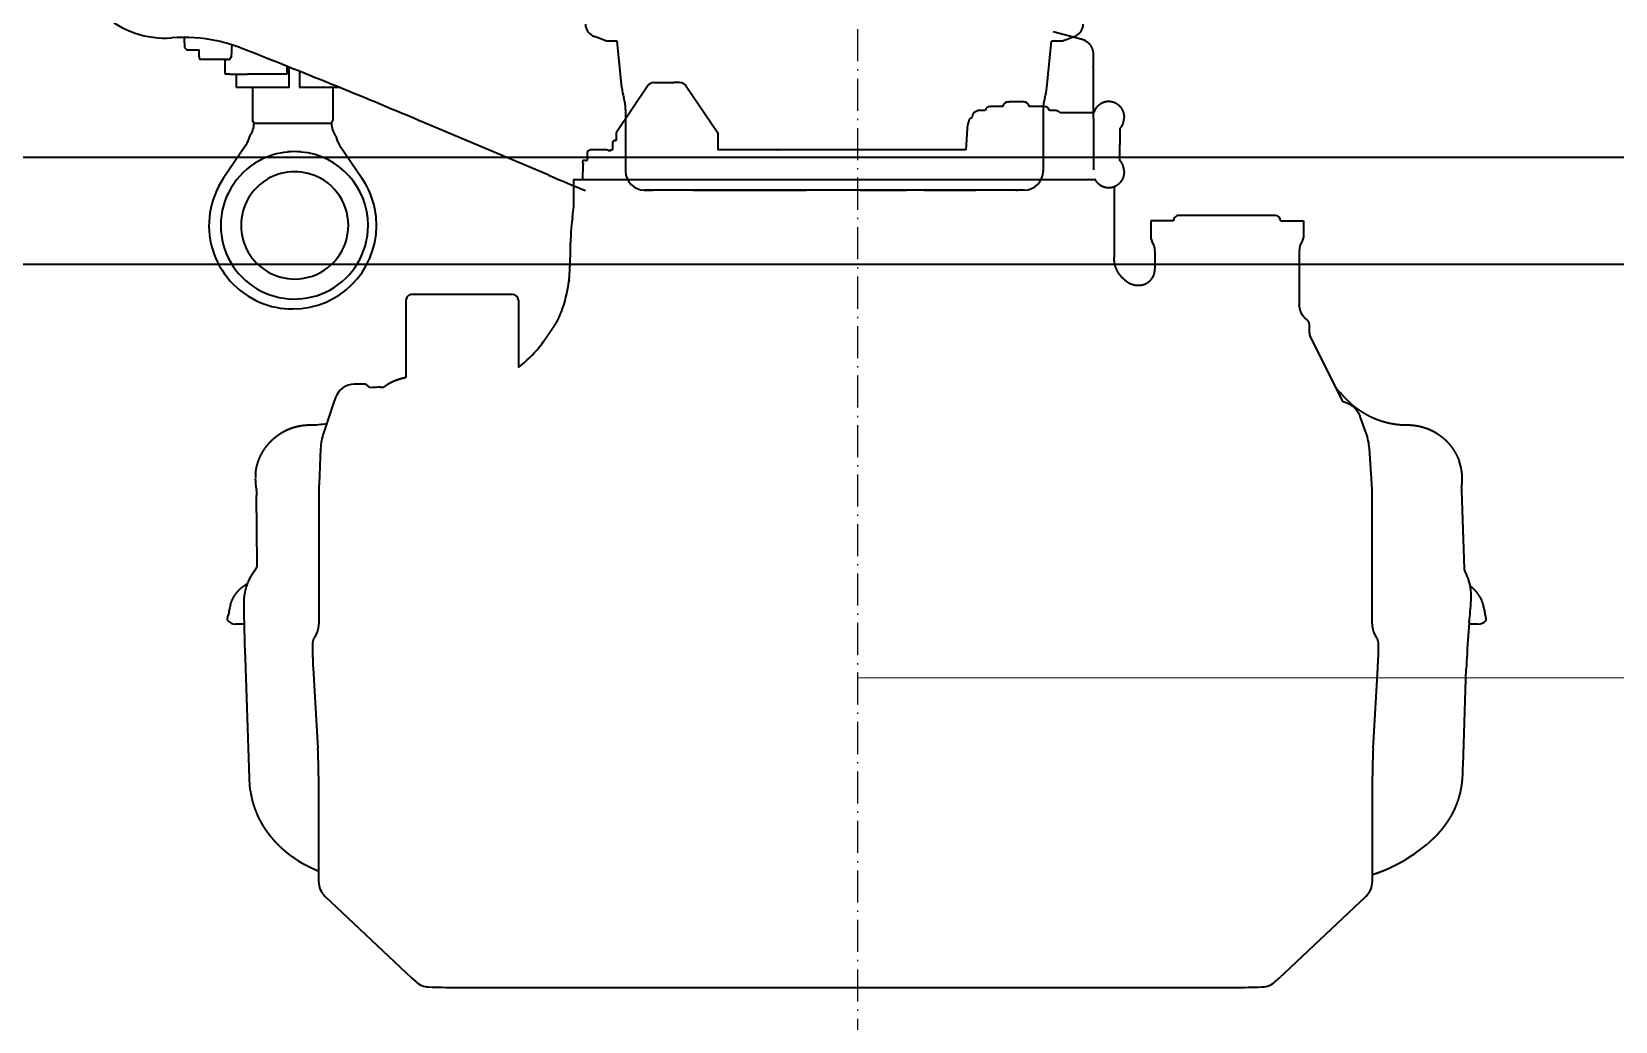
# Model space of a CAD drawing. Header units: millimetres. Extents: x 120 to 10915, y 515 to 8014.
# Drawn here: x 7941 to 8533, y 996 to 1366 of the extents above; entities that cross this region are included whole.
import ezdxf

# ---------------------------------------------------------------- set-up
doc = ezdxf.new("R2010")
doc.units = ezdxf.units.MM
doc.linetypes.add('DASHDOT', pattern=[18.5, 12, -3, 0.5, -3])
doc.layers.get('0').update_dxf_attribs({"lineweight": 13})
doc.layers.add('201_Dimensions', color=7, linetype='Continuous', lineweight=13)
doc.layers.add('205_Chassis_top_view', color=7, linetype='Continuous', lineweight=13)

# ---------------------------------------------------------------- blocks, each defined once
blk = doc.blocks.new('2854281_1')
at = {"layer": '205_Chassis_top_view', "color": 2, "linetype": 'DASHDOT', "lineweight": 25}
blk.add_line((8250, -1333), (8250, 1333), dxfattribs=at)
at = {"layer": '205_Chassis_top_view', "color": 3, "lineweight": 35}
blk.add_line((7749.544992, -890.820839), (8750.455008, -890.820839), dxfattribs=at)
blk.add_lwpolyline([(8637.292969, -851), (7862.707031, -851)], dxfattribs=at)
at = {"layer": '205_Chassis_top_view', "color": 1, "lineweight": 5}
blk.add_point((8250, -1045.5), dxfattribs=at)
blk = doc.blocks.new('2906645_1')
at = {"layer": '205_Chassis_top_view', "color": 3, "lineweight": 35}
for p, q in [((8155.247453, -807.088658), (8151.544632, -805.777388)), ((8160.09253, -807.467957), (8155.739632, -807.467941)), ((8161.807387, -824.861088), (8160.09253, -807.467957)), ((8320.619173, -824.862314), (8322.334309, -807.469103)), ((8326.687207, -807.469258), (8322.334288, -807.469302)), ((8327.179384, -807.089984), (8330.882477, -805.778683)), ((8163.213217, -833.009952), (8163.213038, -856.147646)), ((8319.213217, -833.011157), (8319.213038, -856.148851)), ((8170.213044, -863.1477), (8173.374106, -863.147717)), ((8172.775019, -863.147727), (8170.329741, -863.147703)), ((8176.894621, -863.14776), (8172.775019, -863.147727)), ((8176.894621, -863.14776), (8172.775019, -863.147727)), ((8180.730125, -863.147781), (8173.374106, -863.147724)), ((8230.120399, -863.148177), (8176.894621, -863.14776)), ((8230.120399, -863.148177), (8176.894621, -863.14776)), ((8188.374106, -863.14784), (8180.730125, -863.147781)), ((8188.374125, -863.14783), (8214.217984, -863.148028)), ((8214.212984, -863.14804), (8230.713958, -863.148168)), ((8250.822104, -863.148376), (8230.120409, -863.148216)), ((8250.822104, -863.148376), (8230.120409, -863.148216)), ((8304.598398, -863.148747), (8250.822107, -863.148337)), ((8304.598398, -863.148747), (8250.822107, -863.148337)), ((8250.82484, -863.148323), (8268.208009, -863.148457)), ((8268.208009, -863.148457), (8268.212984, -863.148457)), ((8274.680892, -863.148495), (8294.051882, -863.148647)), ((8301.407882, -863.148714), (8294.051863, -863.148657)), ((8309.051863, -863.148773), (8301.407882, -863.148714)), ((8308.874941, -863.148779), (8304.598398, -863.148747)), ((8308.874941, -863.148779), (8304.598398, -863.148747)), ((8305.531338, -863.148642), (8305.540266, -863.148562)), ((8305.531338, -863.148642), (8305.540266, -863.148562)), ((8312.213028, -863.148797), (8308.874941, -863.148779)), ((8312.211937, -863.148797), (8308.874941, -863.148779)), ((8309.051863, -863.148765), (8309.65095, -863.14877)), ((8309.65094, -863.148809), (8309.685604, -863.148717)), ((8309.65094, -863.148809), (8309.685604, -863.148717))]:
    blk.add_line(p, q, dxfattribs=at)
for centre, radius, start, end in [((8153.213305, -801.064138), 4.999904, 179.99922, 250.503342), ((8329.213632, -801.065497), 4.999904, 289.498852, 359.999889), ((8154.913559, -808.030913), 0.999667, 34.274604, 70.501813), ((8327.51327, -808.032246), 0.999667, 109.497302, 145.724298), ((8181.215097, -822.947439), 19.50182, 185.631083, 196.956629), ((8301.211491, -822.948365), 19.50182, 343.042487, 354.368032), ((8148.214187, -833.009863), 14.999058, 359.999658, 16.957731), ((8334.212247, -833.011299), 14.999058, 163.041384, 179.999457), ((8170.213114, -856.147614), 7.000096, 180.000261, 269.999172), ((8312.212963, -856.148711), 7.000096, 269.999943, 359.998854)]:
    blk.add_arc(centre, radius, start, end, dxfattribs=at)
blk = doc.blocks.new('2906661')
at = {"layer": '205_Chassis_top_view', "color": 3, "lineweight": 35}
for p, q in [((8171.41, -824.27), (8159.65, -841.71)), ((8173.89, -822.95), (8181.3, -822.95)), ((8183.4, -822.95), (8181.3, -822.95)), ((8185.88, -824.27), (8197.65, -841.71)), ((8297.56, -833.4), (8295.55, -833.4)), ((8299.49, -831.9), (8299.64, -831.9)), ((8302.57, -831.9), (8299.64, -831.9)), ((8304.22, -831.9), (8302.57, -831.9)), ((8306.21, -830.1), (8306.49, -830.1)), ((8307.43, -830.1), (8306.49, -830.1)), ((8310.9, -830.1), (8307.43, -830.1)), ((8311.97, -830.1), (8310.9, -830.1)), ((8319.62, -831.9), (8313.96, -831.9)), ((8323.57, -833.4), (8321.56, -833.4)), ((8325.55, -834.15), (8327.11, -834.15)), ((8327.11, -834.15), (8329.49, -834.15)), ((8329.49, -834.15), (8338.28, -834.15)), ((8290.82, -840.24), (8290.4, -848.15)), ((8291.41, -837.26), (8291.2, -838.05)), ((8158.29, -845.65), (8158.29, -848.15)), ((8159.26, -844.65), (8159.65, -844.65)), ((8159.65, -841.71), (8159.65, -844.65)), ((8197.65, -841.71), (8197.65, -848.15)), ((8347.88, -840.28), (8347.88, -846.15)), ((8347.88, -852.02), (8347.88, -846.15)), ((8148.9, -849.35), (8148.9, -852.15)), ((8154.82, -848.15), (8150.1, -848.15)), ((8154.85, -848.15), (8154.82, -848.15)), ((8156.2, -848.15), (8154.85, -848.15)), ((8157.63, -848.15), (8157.23, -848.73)), ((8157.63, -848.15), (8158.29, -848.15)), ((8290.4, -848.15), (8197.65, -848.15)), ((8219.97, -848.15), (8220.1, -848.15)), ((8147.25, -853.35), (8147.15, -859.15)), ((8148.22, -852.15), (8147.21, -852.15)), ((8147.45, -853.15), (8147.21, -853.15)), ((8147.25, -853.35), (8147.33, -853.35)), ((8147.45, -853.15), (8147.33, -853.35)), ((8148.22, -852.15), (8148.9, -852.15)), ((8143.79, -859.15), (8338.69, -859.15)), ((8143.79, -859.15), (8143.79, -867.74)), ((8336.31, -859.15), (8336.13, -859.15)), ((8345.8, -861.94), (8345.8, -888.37)), ((8143.79, -867.74), (8143.79, -869.85)), ((8143.34, -873.45), (8143.11, -875.18)), ((8143.34, -873.45), (8143.67, -870.99)), ((8143.67, -870.99), (8143.76, -870.3)), ((8359.42, -874.65), (8359.42, -880.71)), ((8367.96, -874.65), (8359.42, -874.65)), ((8405.95, -872.65), (8369.96, -872.65)), ((8405.95, -872.65), (8405.96, -872.65)), ((8407.96, -874.65), (8416.49, -874.65)), ((8416.49, -874.65), (8416.49, -880.71)), ((8361.01, -885.98), (8361.01, -892.61)), ((8414.91, -885.98), (8414.91, -906.05)), ((8345.8, -888.81), (8345.8, -888.37)), ((8142.08, -896.87), (8142.04, -897.24)), ((8350.23, -897.15), (8350.19, -897.12)), ((8081.15, -904.35), (8081.15, -933.19)), ((8120.94, -902.15), (8083.35, -902.15)), ((8120.94, -902.15), (8120.95, -902.15)), ((8123.14, -904.35), (8123.15, -904.35)), ((8123.15, -904.35), (8123.15, -929.44)), ((8414.91, -906.28), (8414.91, -906.05)), ((8417.44, -911.32), (8417.5, -911.37)), ((8418.61, -913.65), (8418.61, -916)), ((8431.32, -942.33), (8418.94, -917.47)), ((8054.83, -940.73), (8053.49, -944.62)), ((8066.17, -935.74), (8061.82, -935.74)), ((8067.47, -936.78), (8066.17, -935.74)), ((8071.63, -936.86), (8072.79, -936.81)), ((8432.71, -942.82), (8431.32, -942.33)), ((8052.45, -947.68), (8050.36, -953.99)), ((8439.93, -953.99), (8437.86, -948.16)), ((8050.36, -953.99), (8050.35, -954.01)), ((8439.94, -954.02), (8439.93, -953.99)), ((8049.28, -959.76), (8048.69, -973.04)), ((8442.04, -973.04), (8441.13, -959.76)), ((8025.33, -975.4), (8025.28, -975.19)), ((8025.33, -975.4), (8025.28, -975.19)), ((8025.38, -976.47), (8025.39, -976.22)), ((8025.38, -976.47), (8025.39, -976.22)), ((8048.62, -976.21), (8048.62, -1025.26)), ((8442.15, -1025.26), (8442.15, -976.22)), ((8475.52, -975.52), (8475.51, -975.41)), ((8475.52, -975.52), (8475.51, -975.41)), ((8475.52, -975.52), (8476.53, -1004.61)), ((8475.52, -975.52), (8476.53, -1004.61)), ((8475.71, -973.28), (8475.7, -973.28)), ((8475.71, -973.28), (8475.7, -973.31)), ((8475.71, -973.28), (8475.7, -973.31)), ((8025.36, -977.37), (8025.36, -977.34)), ((8025.36, -977.37), (8025.36, -977.34)), ((8025.59, -1003.07), (8025.36, -977.37)), ((8025.59, -1003.07), (8025.36, -977.37)), ((8024.89, -1005.09), (8024.92, -1005.06)), ((8024.89, -1005.09), (8024.92, -1005.06)), ((8025.59, -1003.14), (8025.59, -1003.07)), ((8025.59, -1003.14), (8025.59, -1003.07)), ((8025.59, -1003.15), (8025.59, -1003.14)), ((8025.59, -1003.15), (8025.59, -1003.14)), ((8476.53, -1004.61), (8476.53, -1004.64)), ((8476.53, -1004.61), (8476.53, -1004.64)), ((8476.95, -1006.05), (8476.96, -1006.08)), ((8476.95, -1006.05), (8476.96, -1006.08)), ((8442.15, -1012.39), (8442.24, -1012.39)), ((8442.15, -1012.39), (8442.24, -1012.39)), ((8014.46, -1023.98), (8014.51, -1024.04)), ((8017.47, -1025.45), (8017.45, -1025.45)), ((8020.68, -1025.45), (8017.47, -1025.45)), ((8048.62, -1025.26), (8048.62, -1025.4)), ((8442.15, -1025.4), (8442.15, -1025.26)), ((8481.7, -1025.45), (8478.4, -1025.45)), ((8484.64, -1024.05), (8484.71, -1023.97)), ((8021.02, -1037.98), (8022.53, -1083.05)), ((8021.02, -1037.98), (8022.53, -1083.05)), ((8046.47, -1041.85), (8048.22, -1071.87)), ((8442.54, -1071.87), (8444.29, -1041.86)), ((8476.16, -1078.1), (8477.35, -1042.08)), ((8476.16, -1078.1), (8477.35, -1042.08)), ((8048.52, -1082.14), (8048.52, -1121.69)), ((8442.24, -1121.69), (8442.24, -1082.15)), ((8050.87, -1127.11), (8083.38, -1157.75)), ((8407.38, -1157.75), (8439.89, -1127.11)), ((8083.38, -1157.75), (8084.81, -1159.09)), ((8098.91, -1161.26), (8391.37, -1161.26))]:
    blk.add_line(p, q, dxfattribs=at)
for centre, radius, start, end in [((8173.89, -825.95), 3, 89.99956, 145.99956), ((8183.4, -825.95), 3, 33.99956, 89.99956), ((8295.55, -836.4), 3, 89.99956, 175.81761), ((8299.49, -833.9), 2, 89.99956, 165.52204), ((8306.21, -832.1), 2, 89.99956, 174.26039), ((8311.97, -832.1), 2, 5.73873, 89.99956), ((8319.62, -833.9), 2, 14.47707, 89.99956), ((8323.57, -836.4), 3, 48.58953, 89.99956), ((8292.86, -837.65), 1.5, 144.7192, 164.99959), ((8292.86, -837.65), 1.5, 144.73423, 164.95408), ((8292.86, -837.65), 1.5, 101.71076, 144.72835), ((8150.1, -849.35), 1.2, 89.99956, 179.99956), ((8156.2, -849.35), 1.2, 31.12097, 89.99956), ((8149.15, -852.65), 2, 165.52205, 179.99956), ((8149.15, -852.65), 2, 179.99956, 194.47707), ((8140.37, -869.85), 3.42, 352.38238, 359.99763), ((8369.96, -874.65), 2, 89.99956, 179.99984), ((8405.96, -874.65), 2, 359.99956, 89.99956), ((8362.3, -880.71), 2.88, 180.1259, 213.41195), ((8413.61, -880.71), 2.88, 326.58726, 359.87314), ((8354.28, -885.99), 6.72, 0.12623, 33.41148), ((8421.63, -885.99), 6.72, 146.58763, 179.87288), ((8091.65, -891.09), 50.76, 353.46647, 359.37221), ((8780.49, -898.64), 638.13, 179.03968, 179.37192), ((8094.65, -891.59), 47.72, 340.69476, 353.20245), ((8365.97, -877.3), 25.33, 229.8301, 231.47418), ((8354.71, -891.43), 7.27, 231.94509, 235.00482), ((8083.35, -904.35), 2.2, 89.99956, 179.99956), ((8120.95, -904.35), 2.2, 359.99956, 89.99956), ((8101.3, -893.94), 40.67, 338.81364, 340.72035), ((8087.27, -886.27), 56.36, 320.90282, 324.12506), ((8061.82, -943.14), 7.4, 90.00362, 161.0255), ((8066.9, -937.47), 0.895, 27.33439, 50.09646), ((8074.73, -1037), 100.2, 92.17807, 94.02843), ((8072.31, -974.78), 37.92, 91.0181, 92.08923), ((8416.73, -951.68), 18.59, 41.19606, 48.51568), ((8416.73, -951.68), 18.59, 41.19606, 48.51567), ((8344.46, -1044.79), 307.73, 161.00429, 161.60578), ((8429.86, -950.72), 8.39, 53.80446, 70.19145), ((8429.93, -950.62), 8.27, 50.62576, 53.80511), ((8045.6, -920.2), 30.75, 269.75106, 281.17807), ((8045.6, -920.2), 30.75, 269.75106, 281.17807), ((8429.72, -951.04), 8.63, 19.49439, 23.52065), ((8070.5, -960.72), 21.24, 161.60212, 177.4134), ((8419.68, -961.21), 21.5, 3.86894, 19.54841), ((8044.8, -971.14), 19.93, 173.80288, 180.02053), ((8044.8, -971.14), 19.93, 173.80288, 180.02053), ((8456.19, -971.14), 19.64, 359.97679, 19.72386), ((8044.8, -971.15), 19.93, 179.97747, 186.19767), ((8044.8, -971.15), 19.93, 179.97747, 186.19767), ((8044.61, -971.16), 19.75, 186.22878, 191.77878), ((8044.61, -971.16), 19.75, 186.22877, 191.77879), ((8021.86, -976.07), 3.53, 357.5224, 10.96444), ((8021.86, -976.07), 3.53, 357.52106, 10.965), ((8118.7, -976.18), 70.09, 177.42691, 180.02504), ((8395.61, -976.19), 46.54, 359.96326, 3.87707), ((8483.48, -975.24), 7.96, 174.93454, 181.20032), ((8483.48, -975.24), 7.96, 174.93473, 181.19934), ((8483.56, -975.25), 8.05, 173.99727, 174.9511), ((8456.28, -971.16), 19.55, 350.44129, 353.77333), ((8456.17, -971.16), 19.65, 353.80397, 0.02173), ((8456.17, -971.16), 19.65, 353.80394, 0.0217), ((8456.17, -971.16), 19.65, 353.80293, 0.02059), ((8041.37, -977.23), 16.01, 177.29898, 180.39927), ((8041.37, -977.23), 16.01, 177.29899, 180.39927), ((8479.55, -1004.53), 3.02, 182.06287, 210.3432), ((8479.55, -1004.53), 3.02, 182.06363, 210.34252), ((8464.17, -1013.62), 14.85, 17.77178, 30.50802), ((8464.17, -1013.62), 14.85, 17.7718, 30.50809), ((8994.1, -1005.32), 973.63, 180.72299, 181.92258), ((8994.25, -1005.31), 973.78, 180.72304, 181.92245), ((7858.92, -967.87), 622.16, 354.75573, 355.50589), ((7858.92, -967.87), 622.15, 354.75573, 355.50588), ((8043.72, -1028.38), 29.65, 164.86733, 167.79693), ((8010.71, -1019.43), 4.54, 344.64826, 351.48575), ((8030.49, -1022.2), 15.43, 165.15015, 172.1896), ((8470.55, -1021.76), 13.62, 7.68856, 14.96157), ((8488.27, -1019.32), 4.26, 188.36308, 195.08286), ((8460.65, -1026.68), 24.32, 10.81966, 14.87267), ((8017.47, -1021.65), 3.8, 218.95982, 269.6889), ((8040.12, -1025.39), 8.49, 324.22002, 359.94948), ((8450.64, -1025.39), 8.49, 180.04964, 215.77909), ((8798.62, -1054.16), 321.51, 174.74828, 177.11587), ((8798.62, -1054.16), 321.51, 174.74829, 177.11587), ((8481.7, -1021.65), 3.8, 270.24987, 320.74467), ((8050.65, -1032.93), 4.46, 153.59728, 180.21766), ((8213.22, -1032.15), 167.03, 180.27532, 183.33062), ((8050.58, -1032.92), 4.4, 144.29102, 153.35425), ((8440.18, -1032.93), 4.4, 26.64487, 35.70809), ((8440.12, -1032.94), 4.46, 359.78145, 26.40184), ((8277.54, -1032.15), 167.03, 356.66851, 359.72378), ((8717.01, -1050.03), 239.79, 177.12142, 178.10047), ((8717.08, -1050.03), 239.86, 177.12149, 178.10027), ((7872.43, -1082.14), 176.09, 359.99951, 3.34392), ((8618.34, -1082.15), 176.09, 176.65518, 179.9996), ((8302.81, -1072.37), 173.44, 356.46633, 358.10572), ((8302.85, -1072.37), 173.4, 356.46619, 358.10597), ((8061.5, -1081.74), 38.99, 181.92706, 193.59354), ((8061.5, -1081.74), 38.99, 181.92685, 193.59394), ((8089.84, -1153.71), 7.37, 226.89626, 268.27479), ((8140.61, -874.75), 388.92, 313.02013, 313.3091)]:
    blk.add_arc(centre, radius, start, end, dxfattribs=at)
for centre, major_axis, ratio, start_param, end_param in [((8143.56, -893.55), (0, 20), 0.057577, 0.406488, 1.287003), ((8421.78, -915.41), (-1.8, -3.17), 0.8209, 5.317648, 5.778774), ((8096.15, -892.56), (-16.2, -43.57), 0.976371, 0.998959, 1.236265), ((8429.63, -951.86), (-0.87, -9.64), 0.913592, 2.109926, 2.562062), ((8458.64, -1016.41), (15.77, 14.15), 0.933834, 5.507636, 5.884263), ((8433, -1084.61), (43.3, 17.56), 0.761544, 4.915103, 5.242697), ((8433.13, -1084.71), (43.13, 17.65), 0.760386, 4.911306, 5.239649), ((8076.7, -1079), (52.74, 12.13), 0.781099, 3.744893, 3.980885), ((8077.35, -1078.3), (53.3, 13.33), 0.779941, 3.726394, 3.960122), ((8434.22, -1090.34), (39.94, 14.25), 0.701678, 4.663066, 4.990756), ((8056.01, -1121.76), (6.98, -2.77), 0.986368, 3.515456, 4.330328), ((8434.75, -1121.76), (6.98, 2.77), 0.986368, 5.09445, 5.909323), ((8400.53, -1153.29), (5.48, -5.76), 0.959435, 5.574501, 6.274207), ((8079.46, -1159.77), (24.37, -1.19), 0.036632, 5.144143, 5.638449), ((8409.03, -1159.82), (23.59, 1.08), 0.040342, 3.864944, 4.367513)]:
    blk.add_ellipse(centre, major_axis=major_axis, ratio=ratio, start_param=start_param, end_param=end_param, dxfattribs=at)
for points, degree, knots in [([(8338.28, -834.15), (8338.29, -834.12), (8338.31, -834.05), (8338.34, -833.96), (8338.38, -833.87), (8338.41, -833.77), (8338.45, -833.68), (8338.49, -833.59), (8338.52, -833.5), (8338.56, -833.4), (8338.61, -833.31), (8338.65, -833.22), (8338.69, -833.14), (8338.75, -833.03), (8338.82, -832.9), (8338.9, -832.77), (8338.97, -832.64), (8339.04, -832.55), (8339.1, -832.46), (8339.16, -832.37), (8339.22, -832.28), (8339.28, -832.2), (8339.34, -832.12), (8339.41, -832.04), (8339.47, -831.97), (8339.54, -831.89), (8339.6, -831.81), (8339.67, -831.74), (8339.74, -831.67), (8339.82, -831.59), (8339.89, -831.52), (8339.96, -831.45), (8340.04, -831.38), (8340.11, -831.32), (8340.19, -831.25), (8340.28, -831.17), (8340.4, -831.08), (8340.52, -830.99), (8340.64, -830.91), (8340.74, -830.84), (8340.84, -830.78), (8340.94, -830.72), (8341.04, -830.66), (8341.13, -830.61), (8341.22, -830.57), (8341.31, -830.52), (8341.41, -830.47), (8341.5, -830.43), (8341.6, -830.39), (8341.7, -830.35), (8341.8, -830.3), (8341.92, -830.26), (8342.03, -830.22), (8342.16, -830.18), (8342.31, -830.14), (8342.46, -830.1), (8342.59, -830.07), (8342.69, -830.05), (8342.8, -830.03), (8342.9, -830.01), (8343, -830), (8343.11, -829.99), (8343.21, -829.97), (8343.32, -829.97), (8343.42, -829.96), (8343.53, -829.95), (8343.63, -829.95), (8343.7, -829.95), (8343.74, -829.95)], 3, [0.00044, 0.00044, 0.00044, 0.00044, 0.099276, 0.198539, 0.297727, 0.396889, 0.496465, 0.596486, 0.696346, 0.796195, 0.895936, 0.995664, 1.095285, 1.194877, 1.344327, 1.54349, 1.665535, 1.775183, 1.884626, 1.995196, 2.097825, 2.199302, 2.300597, 2.401893, 2.503014, 2.604136, 2.705076, 2.805995, 2.907936, 3.010374, 3.112554, 3.214741, 3.316733, 3.418729, 3.52055, 3.622353, 3.778332, 3.957992, 4.081559, 4.202034, 4.322217, 4.44418, 4.549096, 4.653287, 4.757271, 4.861267, 4.965086, 5.068913, 5.172595, 5.276271, 5.395051, 5.516058, 5.636728, 5.757393, 5.929494, 6.11161, 6.217595, 6.322832, 6.428068, 6.53331, 6.638412, 6.743516, 6.848618, 6.953719, 7.059088, 7.164464, 7.26984, 7.375215, 7.375215, 7.375215, 7.375215]), ([(8343.74, -829.95), (8343.77, -829.95), (8343.84, -829.95), (8343.95, -829.95), (8344.05, -829.96), (8344.16, -829.96), (8344.26, -829.97), (8344.37, -829.99), (8344.47, -830), (8344.57, -830.01), (8344.68, -830.03), (8344.78, -830.05), (8344.88, -830.07), (8345.01, -830.1), (8345.15, -830.14), (8345.31, -830.18), (8345.44, -830.22), (8345.55, -830.26), (8345.66, -830.3), (8345.77, -830.34), (8345.87, -830.38), (8345.97, -830.42), (8346.06, -830.47), (8346.15, -830.51), (8346.24, -830.56), (8346.34, -830.61), (8346.43, -830.66), (8346.52, -830.71), (8346.62, -830.77), (8346.72, -830.83), (8346.82, -830.9), (8346.93, -830.98), (8347.06, -831.07), (8347.17, -831.16), (8347.27, -831.24), (8347.35, -831.3), (8347.42, -831.37), (8347.5, -831.44), (8347.57, -831.51), (8347.65, -831.58), (8347.72, -831.65), (8347.79, -831.72), (8347.86, -831.79), (8347.92, -831.87), (8347.99, -831.95), (8348.05, -832.02), (8348.12, -832.1), (8348.18, -832.18), (8348.24, -832.26), (8348.3, -832.34), (8348.36, -832.43), (8348.42, -832.52), (8348.48, -832.61), (8348.55, -832.72), (8348.63, -832.86), (8348.71, -832.99), (8348.77, -833.11), (8348.81, -833.19), (8348.86, -833.28), (8348.9, -833.37), (8348.94, -833.46), (8348.98, -833.55), (8349.02, -833.65), (8349.05, -833.74), (8349.09, -833.83), (8349.12, -833.92), (8349.15, -834.02), (8349.18, -834.11), (8349.21, -834.21), (8349.24, -834.3), (8349.26, -834.4), (8349.29, -834.49), (8349.31, -834.59), (8349.33, -834.68), (8349.35, -834.78), (8349.37, -834.88), (8349.39, -834.97), (8349.4, -835.07), (8349.42, -835.17), (8349.43, -835.27), (8349.44, -835.36), (8349.45, -835.46), (8349.46, -835.56), (8349.47, -835.66), (8349.47, -835.75), (8349.48, -835.85), (8349.48, -835.95), (8349.48, -836.02), (8349.48, -836.05)], 3, [0, 0, 0, 0, 0.104732, 0.209464, 0.314196, 0.418928, 0.523388, 0.627849, 0.73231, 0.836773, 0.941365, 1.045958, 1.150553, 1.25515, 1.431332, 1.60752, 1.727447, 1.847377, 1.967464, 2.087555, 2.190597, 2.293644, 2.396823, 2.500006, 2.603348, 2.706694, 2.810224, 2.91376, 3.033197, 3.152642, 3.272347, 3.39206, 3.562403, 3.732983, 3.834162, 3.93535, 4.0367, 4.138057, 4.239591, 4.341134, 4.442855, 4.544586, 4.644885, 4.745193, 4.845668, 4.946154, 5.046802, 5.14746, 5.248287, 5.349125, 5.457866, 5.566619, 5.675565, 5.784524, 5.965903, 6.147521, 6.2465, 6.345491, 6.444591, 6.543701, 6.64292, 6.742149, 6.841474, 6.940808, 7.039359, 7.137921, 7.236563, 7.335213, 7.433942, 7.532679, 7.631485, 7.730299, 7.828588, 7.926885, 8.025235, 8.123592, 8.221995, 8.320403, 8.41885, 8.517303, 8.615492, 8.713685, 8.811901, 8.91012, 9.008354, 9.10659, 9.204833, 9.303077, 9.303077, 9.303077, 9.303077]), ([(8291.2, -838.05), (8291.11, -838.39), (8291.03, -838.72), (8290.96, -839.04), (8290.89, -839.48), (8290.84, -839.89), (8290.83, -840.01), (8290.82, -840.13), (8290.82, -840.24)], 5, [0, 0, 0, 0, 0, 0, 9.661946, 9.661946, 9.661946, 13.770897, 13.770897, 13.770897, 13.770897, 13.770897, 13.770897]), ([(8347.88, -840.28), (8347.9, -840.25), (8347.95, -840.2), (8348.01, -840.12), (8348.08, -840.05), (8348.14, -839.97), (8348.21, -839.89), (8348.27, -839.8), (8348.33, -839.72), (8348.39, -839.63), (8348.45, -839.53), (8348.52, -839.43), (8348.6, -839.31), (8348.67, -839.17), (8348.74, -839.04), (8348.79, -838.94), (8348.84, -838.85), (8348.88, -838.76), (8348.92, -838.67), (8348.96, -838.58), (8349, -838.49), (8349.04, -838.39), (8349.08, -838.3), (8349.11, -838.2), (8349.14, -838.11), (8349.17, -838.02), (8349.2, -837.92), (8349.23, -837.82), (8349.26, -837.73), (8349.28, -837.63), (8349.31, -837.53), (8349.33, -837.44), (8349.35, -837.34), (8349.37, -837.24), (8349.39, -837.14), (8349.4, -837.04), (8349.42, -836.94), (8349.43, -836.84), (8349.44, -836.75), (8349.45, -836.65), (8349.46, -836.55), (8349.47, -836.45), (8349.47, -836.35), (8349.48, -836.25), (8349.48, -836.15), (8349.48, -836.08), (8349.48, -836.05)], 3, [0, 0, 0, 0, 0.101854, 0.203846, 0.305884, 0.40805, 0.51027, 0.612619, 0.717433, 0.828866, 0.939322, 1.049909, 1.188316, 1.39218, 1.521406, 1.621853, 1.722383, 1.82297, 1.923624, 2.024332, 2.125104, 2.226027, 2.326232, 2.426252, 2.526342, 2.626461, 2.726642, 2.82685, 2.927115, 3.02747, 3.127288, 3.227047, 3.326856, 3.426679, 3.526544, 3.62642, 3.726332, 3.826277, 3.925941, 4.025599, 4.12528, 4.224965, 4.324665, 4.424368, 4.524078, 4.623789, 4.623789, 4.623789, 4.623789]), ([(8159.26, -844.65), (8159.24, -844.65), (8159.18, -844.65), (8159.1, -844.66), (8159.02, -844.68), (8158.95, -844.7), (8158.88, -844.73), (8158.83, -844.75), (8158.77, -844.78), (8158.72, -844.82), (8158.66, -844.86), (8158.61, -844.9), (8158.56, -844.95), (8158.52, -845), (8158.48, -845.05), (8158.44, -845.1), (8158.41, -845.16), (8158.39, -845.21), (8158.37, -845.25), (8158.35, -845.3), (8158.33, -845.36), (8158.31, -845.42), (8158.3, -845.48), (8158.3, -845.54), (8158.29, -845.59), (8158.29, -845.63), (8158.29, -845.65)], 3, [0, 0, 0, 0, 0.082115, 0.161726, 0.24326, 0.326408, 0.399356, 0.450718, 0.502404, 0.582047, 0.661996, 0.691922, 0.78427, 0.875627, 0.900265, 0.976304, 1.050256, 1.099452, 1.147961, 1.194773, 1.25933, 1.322583, 1.38227, 1.440707, 1.496132, 1.550285, 1.550285, 1.550285, 1.550285]), ([(8349.48, -856.25), (8349.48, -856.22), (8349.48, -856.15), (8349.48, -856.05), (8349.47, -855.95), (8349.47, -855.85), (8349.46, -855.75), (8349.45, -855.65), (8349.44, -855.55), (8349.43, -855.45), (8349.42, -855.35), (8349.4, -855.26), (8349.39, -855.16), (8349.37, -855.06), (8349.35, -854.96), (8349.33, -854.86), (8349.31, -854.77), (8349.28, -854.67), (8349.26, -854.57), (8349.23, -854.47), (8349.2, -854.38), (8349.17, -854.28), (8349.14, -854.19), (8349.11, -854.09), (8349.08, -854), (8349.04, -853.91), (8349, -853.81), (8348.96, -853.72), (8348.92, -853.63), (8348.88, -853.54), (8348.84, -853.44), (8348.79, -853.35), (8348.74, -853.26), (8348.67, -853.13), (8348.6, -852.99), (8348.52, -852.86), (8348.45, -852.76), (8348.39, -852.67), (8348.33, -852.58), (8348.27, -852.5), (8348.21, -852.41), (8348.14, -852.33), (8348.08, -852.25), (8348.01, -852.17), (8347.95, -852.1), (8347.9, -852.05), (8347.88, -852.02)], 3, [0, 0, 0, 0, 0.099711, 0.199421, 0.299123, 0.398823, 0.498509, 0.598189, 0.697848, 0.797511, 0.897458, 0.997368, 1.097247, 1.197109, 1.296935, 1.39674, 1.496504, 1.596313, 1.696677, 1.796936, 1.897151, 1.997325, 2.097452, 2.197535, 2.297566, 2.397753, 2.498691, 2.599454, 2.700172, 2.800815, 2.901414, 3.001933, 3.102398, 3.231605, 3.435474, 3.573871, 3.684478, 3.794914, 3.906368, 4.011169, 4.113534, 4.215736, 4.31792, 4.419942, 4.521951, 4.623788, 4.623788, 4.623788, 4.623788]), ([(8349.48, -856.25), (8349.48, -856.28), (8349.48, -856.35), (8349.48, -856.45), (8349.47, -856.54), (8349.47, -856.64), (8349.46, -856.74), (8349.45, -856.84), (8349.44, -856.94), (8349.43, -857.03), (8349.42, -857.13), (8349.4, -857.23), (8349.39, -857.33), (8349.37, -857.42), (8349.35, -857.52), (8349.33, -857.62), (8349.31, -857.71), (8349.29, -857.81), (8349.26, -857.9), (8349.24, -858), (8349.21, -858.09), (8349.18, -858.19), (8349.15, -858.28), (8349.12, -858.37), (8349.09, -858.47), (8349.05, -858.56), (8349.02, -858.65), (8348.98, -858.74), (8348.94, -858.83), (8348.9, -858.93), (8348.86, -859.02), (8348.81, -859.1), (8348.77, -859.19), (8348.71, -859.3), (8348.63, -859.44), (8348.55, -859.57), (8348.48, -859.69), (8348.42, -859.78), (8348.36, -859.87), (8348.3, -859.95), (8348.24, -860.04), (8348.18, -860.12), (8348.12, -860.2), (8348.05, -860.28), (8347.99, -860.35), (8347.92, -860.43), (8347.86, -860.5), (8347.79, -860.58), (8347.72, -860.65), (8347.65, -860.72), (8347.57, -860.79), (8347.5, -860.86), (8347.42, -860.93), (8347.35, -861), (8347.27, -861.06), (8347.17, -861.14), (8347.06, -861.23), (8346.93, -861.32), (8346.82, -861.4), (8346.72, -861.46), (8346.62, -861.53), (8346.52, -861.59), (8346.43, -861.64), (8346.34, -861.69), (8346.24, -861.74), (8346.15, -861.79), (8346.06, -861.83), (8345.97, -861.87), (8345.87, -861.91), (8345.77, -861.96), (8345.66, -862), (8345.55, -862.04), (8345.44, -862.08), (8345.31, -862.12), (8345.15, -862.16), (8345.01, -862.2), (8344.88, -862.23), (8344.78, -862.25), (8344.68, -862.27), (8344.57, -862.28), (8344.47, -862.3), (8344.37, -862.31), (8344.26, -862.32), (8344.16, -862.33), (8344.05, -862.34), (8343.95, -862.35), (8343.84, -862.35), (8343.77, -862.35), (8343.74, -862.35)], 3, [0, 0, 0, 0, 0.098244, 0.196487, 0.294723, 0.392957, 0.491176, 0.589392, 0.687585, 0.785774, 0.884227, 0.982674, 1.081082, 1.179485, 1.277842, 1.376192, 1.474489, 1.572778, 1.671592, 1.770398, 1.869135, 1.967864, 2.066514, 2.165156, 2.263718, 2.362269, 2.461603, 2.560928, 2.660157, 2.759376, 2.858486, 2.957585, 3.056576, 3.155556, 3.337178, 3.518562, 3.627519, 3.736462, 3.845213, 3.953952, 4.05479, 4.155617, 4.256275, 4.356923, 4.457408, 4.557884, 4.658192, 4.758491, 4.860221, 4.961942, 5.063485, 5.16502, 5.266377, 5.367726, 5.468914, 5.570094, 5.740679, 5.911026, 6.030737, 6.150439, 6.269882, 6.389317, 6.492852, 6.596382, 6.699729, 6.803071, 6.906254, 7.009433, 7.112479, 7.215522, 7.335615, 7.455704, 7.575637, 7.695566, 7.871749, 8.047927, 8.152523, 8.257118, 8.361712, 8.466304, 8.570766, 8.675228, 8.779688, 8.884148, 8.988881, 9.093613, 9.198346, 9.303078, 9.303078, 9.303078, 9.303078]), ([(8343.74, -862.35), (8343.7, -862.35), (8343.63, -862.35), (8343.53, -862.35), (8343.42, -862.34), (8343.32, -862.33), (8343.21, -862.32), (8343.11, -862.31), (8343, -862.3), (8342.9, -862.28), (8342.8, -862.27), (8342.69, -862.25), (8342.59, -862.23), (8342.46, -862.2), (8342.31, -862.16), (8342.16, -862.12), (8342.03, -862.07), (8341.92, -862.03), (8341.8, -861.99), (8341.7, -861.95), (8341.6, -861.91), (8341.5, -861.87), (8341.41, -861.82), (8341.31, -861.78), (8341.22, -861.73), (8341.13, -861.68), (8341.04, -861.63), (8340.94, -861.58), (8340.84, -861.52), (8340.74, -861.45), (8340.64, -861.39), (8340.52, -861.31), (8340.4, -861.21), (8340.28, -861.12), (8340.19, -861.05), (8340.11, -860.98), (8340.04, -860.92), (8339.96, -860.85), (8339.89, -860.78), (8339.81, -860.71), (8339.74, -860.63), (8339.67, -860.56), (8339.6, -860.48), (8339.54, -860.41), (8339.47, -860.33), (8339.41, -860.25), (8339.34, -860.18), (8339.28, -860.1), (8339.22, -860.01), (8339.16, -859.93), (8339.1, -859.84), (8339.04, -859.75), (8338.97, -859.65), (8338.9, -859.53), (8338.82, -859.4), (8338.75, -859.27), (8338.71, -859.19), (8338.69, -859.15), (8338.69, -859.15)], 3, [0, 0, 0, 0, 0.105375, 0.21075, 0.316126, 0.421496, 0.526596, 0.631698, 0.736801, 0.841907, 0.947146, 1.052382, 1.157619, 1.263609, 1.445724, 1.617839, 1.738493, 1.859166, 1.980165, 2.098954, 2.202619, 2.306306, 2.410127, 2.513954, 2.617942, 2.721937, 2.826117, 2.931042, 3.052998, 3.1732, 3.293662, 3.417241, 3.596887, 3.752879, 3.854663, 3.956494, 4.05848, 4.160485, 4.262658, 4.364852, 4.467274, 4.569237, 4.670135, 4.771089, 4.872198, 4.973332, 5.074614, 5.175924, 5.277387, 5.380028, 5.490586, 5.600051, 5.709685, 5.831739, 6.03089, 6.180353, 6.279927, 6.295043, 6.295043, 6.295043, 6.295043]), ([(8349.63, -896.66), (8349.55, -896.6), (8349.48, -896.53), (8349.4, -896.46), (8349.24, -896.32), (8349.06, -896.16), (8348.97, -896.07), (8348.78, -895.88), (8348.57, -895.66), (8348.46, -895.54), (8348.23, -895.28), (8348, -895), (8347.89, -894.86), (8347.66, -894.55), (8347.44, -894.22), (8347.33, -894.05), (8347.12, -893.71), (8346.93, -893.35), (8346.84, -893.17), (8346.57, -892.62), (8346.35, -892.04), (8346.22, -891.65), (8346.01, -890.86), (8345.87, -890.05), (8345.83, -889.63), (8345.8, -889.22), (8345.8, -888.81)], 5, [0, 0, 0, 0, 0, 0, 1.403715, 1.403715, 1.403715, 2.865228, 2.865228, 2.865228, 4.375071, 4.375071, 4.375071, 5.983263, 5.983263, 5.983263, 7.640936, 7.640936, 7.640936, 9.314475, 9.314475, 9.314475, 12.6697, 12.6697, 12.6697, 16.109883, 16.109883, 16.109883, 16.109883, 16.109883, 16.109883]), ([(8350.55, -897.38), (8350.98, -897.69), (8351.45, -897.96), (8351.95, -898.2), (8352.8, -898.51), (8353.71, -898.68), (8354.07, -898.73), (8355.1, -898.8), (8356.14, -898.67), (8356.8, -898.5), (8357.8, -898.09), (8358.68, -897.49), (8358.99, -897.23), (8359.36, -896.87), (8359.68, -896.48), (8359.76, -896.38), (8359.9, -896.19), (8360.03, -895.99), (8360.09, -895.89), (8360.21, -895.69), (8360.33, -895.48), (8360.38, -895.38), (8360.48, -895.16), (8360.57, -894.95), (8360.61, -894.84), (8360.79, -894.33), (8360.91, -893.81), (8360.98, -893.41), (8361.01, -893), (8361.01, -892.61)], 5, [0, 0, 0, 0, 0, 0, 5.188351, 5.188351, 5.188351, 8.456606, 8.456606, 8.456606, 14.629242, 14.629242, 14.629242, 18.379617, 18.379617, 18.379617, 19.511192, 19.511192, 19.511192, 20.642767, 20.642767, 20.642767, 21.786768, 21.786768, 21.786768, 22.933104, 22.933104, 22.933104, 27.071696, 27.071696, 27.071696, 27.071696, 27.071696, 27.071696]), ([(8132.94, -919.29), (8132.98, -919.23), (8133.03, -919.17), (8133.07, -919.11), (8133.15, -918.99), (8133.24, -918.87), (8133.3, -918.79), (8133.6, -918.37), (8133.88, -917.96), (8134.14, -917.58), (8134.4, -917.2), (8134.64, -916.85), (8134.67, -916.8), (8134.74, -916.7), (8134.8, -916.61), (8134.83, -916.57), (8134.93, -916.42), (8135.02, -916.29), (8135.06, -916.23), (8135.18, -916.05), (8135.29, -915.88), (8135.35, -915.8), (8135.43, -915.68), (8135.51, -915.56), (8135.54, -915.52), (8135.6, -915.44), (8135.65, -915.36), (8135.68, -915.32), (8135.72, -915.26), (8135.77, -915.19), (8135.79, -915.16), (8135.83, -915.1), (8135.87, -915.05), (8135.89, -915.02), (8135.95, -914.93), (8136.01, -914.84), (8136.06, -914.77), (8136.17, -914.6), (8136.29, -914.42), (8136.37, -914.31), (8136.47, -914.15), (8136.57, -914), (8136.6, -913.95), (8136.64, -913.89), (8136.69, -913.82), (8136.7, -913.8), (8136.73, -913.75), (8136.75, -913.71), (8136.77, -913.69), (8136.81, -913.62), (8136.85, -913.56), (8136.87, -913.52), (8136.92, -913.44), (8136.97, -913.35), (8137, -913.31), (8137.13, -913.09), (8137.26, -912.86), (8137.35, -912.7), (8137.5, -912.41), (8137.67, -912.1), (8137.73, -911.99), (8137.84, -911.77), (8137.95, -911.54), (8138.01, -911.42), (8138.13, -911.18), (8138.24, -910.93), (8138.3, -910.81), (8138.42, -910.55), (8138.54, -910.28), (8138.6, -910.15), (8138.71, -909.89), (8138.82, -909.64), (8138.87, -909.51), (8138.97, -909.26), (8139.07, -909.02), (8139.12, -908.89), (8139.17, -908.77), (8139.22, -908.64)], 5, [0, 0, 0, 0, 0, 0, 0.599962, 0.599962, 0.599962, 1.143062, 1.143062, 1.143062, 4.612149, 4.612149, 4.612149, 5.159239, 5.159239, 5.159239, 5.706329, 5.706329, 5.706329, 6.872821, 6.872821, 6.872821, 7.917077, 7.917077, 7.917077, 8.439215, 8.439215, 8.439215, 8.961353, 8.961353, 8.961353, 9.308731, 9.308731, 9.308731, 9.656108, 9.656108, 9.656108, 10.3344, 10.3344, 10.3344, 11.556097, 11.556097, 11.556097, 12.094829, 12.094829, 12.094829, 12.364196, 12.364196, 12.364196, 12.633563, 12.633563, 12.633563, 13.172297, 13.172297, 13.172297, 13.734116, 13.734116, 13.734116, 15.891076, 15.891076, 15.891076, 16.980006, 16.980006, 16.980006, 18.06044, 18.06044, 18.06044, 19.175203, 19.175203, 19.175203, 20.289967, 20.289967, 20.289967, 21.266643, 21.266643, 21.266643, 22.259081, 22.259081, 22.259081, 22.259081, 22.259081, 22.259081]), ([(8414.91, -906.28), (8414.92, -906.63), (8414.95, -906.97), (8415, -907.32), (8415.12, -907.88), (8415.31, -908.43), (8415.4, -908.65), (8415.64, -909.18), (8415.93, -909.69), (8416.13, -909.98), (8416.5, -910.44), (8416.91, -910.86), (8417.08, -911.02), (8417.26, -911.18), (8417.44, -911.32)], 5, [0, 0, 0, 0, 0, 0, 3.01509, 3.01509, 3.01509, 5.030765, 5.030765, 5.030765, 8.068217, 8.068217, 8.068217, 10.085456, 10.085456, 10.085456, 10.085456, 10.085456, 10.085456]), ([(8417.5, -911.37), (8417.78, -911.6), (8418.03, -911.87), (8418.24, -912.18), (8418.47, -912.66), (8418.58, -913.18), (8418.6, -913.33), (8418.61, -913.49), (8418.61, -913.65)], 5, [0, 0, 0, 0, 0, 0, 3.181306, 3.181306, 3.181306, 4.540438, 4.540438, 4.540438, 4.540438, 4.540438, 4.540438]), ([(8072.79, -936.81), (8073.22, -936.49), (8073.66, -936.18), (8074.11, -935.89), (8074.88, -935.43), (8075.67, -935.01), (8076, -934.85), (8076.65, -934.55), (8077.32, -934.27), (8077.66, -934.14), (8078.36, -933.89), (8079.07, -933.67), (8079.43, -933.57), (8079.99, -933.43), (8080.56, -933.3), (8080.76, -933.26), (8080.95, -933.23), (8081.15, -933.19)], 5, [0, 0, 0, 0, 0, 0, 3.858086, 3.858086, 3.858086, 6.434038, 6.434038, 6.434038, 9.023634, 9.023634, 9.023634, 11.656047, 11.656047, 11.656047, 13.02464, 13.02464, 13.02464, 13.02464, 13.02464, 13.02464]), ([(8072.79, -936.81), (8073.22, -936.49), (8073.66, -936.18), (8074.11, -935.89), (8074.88, -935.43), (8075.67, -935.01), (8076, -934.85), (8076.65, -934.55), (8077.32, -934.27), (8077.66, -934.14), (8078.36, -933.89), (8079.07, -933.67), (8079.44, -933.57), (8079.99, -933.43), (8080.56, -933.3), (8080.76, -933.26), (8080.95, -933.23), (8081.15, -933.19)], 5, [0, 0, 0, 0, 0, 0, 4.755119, 4.755119, 4.755119, 7.926895, 7.926895, 7.926895, 11.109777, 11.109777, 11.109777, 14.327675, 14.327675, 14.327675, 15.979311, 15.979311, 15.979311, 15.979311, 15.979311, 15.979311]), ([(8430.72, -939.44), (8431.49, -940.32), (8432.28, -941.16), (8433.09, -941.95), (8434.34, -943.09), (8435.63, -944.13), (8436.07, -944.46), (8436.96, -945.12), (8437.86, -945.73), (8438.32, -946.03), (8439.26, -946.61), (8440.21, -947.15), (8440.7, -947.4), (8441.68, -947.9), (8442.67, -948.35), (8443.18, -948.57), (8444.19, -948.97), (8445.21, -949.33), (8445.73, -949.5), (8446.77, -949.82), (8447.82, -950.09), (8448.34, -950.21), (8449.39, -950.43), (8450.45, -950.61), (8450.98, -950.68), (8452.15, -950.82), (8453.31, -950.91), (8453.95, -950.94), (8454.58, -950.95), (8455.21, -950.95)], 5, [0, 0, 0, 0, 0, 0, 9.320765, 9.320765, 9.320765, 14.009742, 14.009742, 14.009742, 18.749505, 18.749505, 18.749505, 23.551947, 23.551947, 23.551947, 28.374943, 28.374943, 28.374943, 33.182094, 33.182094, 33.182094, 37.985373, 37.985373, 37.985373, 42.772832, 42.772832, 42.772832, 48.487267, 48.487267, 48.487267, 48.487267, 48.487267, 48.487267]), ([(8024.98, -968.99), (8025.02, -968.7), (8025.05, -968.41), (8025.09, -968.12), (8025.21, -967.4), (8025.36, -966.69), (8025.47, -966.26), (8025.81, -964.99), (8026.26, -963.75), (8026.6, -962.94), (8027.7, -960.7), (8029.14, -958.64), (8030.2, -957.4), (8032.35, -955.36), (8034.83, -953.74), (8036.01, -953.1), (8037.92, -952.25), (8039.91, -951.65), (8040.64, -951.47), (8041.66, -951.26), (8042.7, -951.12), (8042.99, -951.08), (8043.66, -951.01), (8044.34, -950.97), (8044.71, -950.95), (8045.09, -950.95), (8045.47, -950.95)], 5, [0, 0, 0, 0, 0, 0, 2.068354, 2.068354, 2.068354, 5.177831, 5.177831, 5.177831, 11.401988, 11.401988, 11.401988, 22.81851, 22.81851, 22.81851, 32.176993, 32.176993, 32.176993, 37.381918, 37.381918, 37.381918, 39.465728, 39.465728, 39.465728, 42.09712, 42.09712, 42.09712, 42.09712, 42.09712, 42.09712]), ([(8024.98, -968.99), (8025.03, -968.55), (8025.09, -968.12), (8025.16, -967.69), (8025.41, -966.4), (8025.77, -965.13), (8026.05, -964.3), (8026.76, -962.53), (8027.68, -960.86), (8028.23, -959.98), (8029.79, -957.84), (8031.68, -955.97), (8032.95, -954.94), (8034.82, -953.72), (8036.83, -952.76), (8037.38, -952.53), (8038.62, -952.04), (8039.91, -951.65), (8040.63, -951.47), (8041.8, -951.23), (8042.99, -951.08), (8043.43, -951.03), (8044.1, -950.98), (8044.78, -950.95), (8045.01, -950.95), (8045.24, -950.95), (8045.47, -950.95)], 5, [0, 0, 0, 0, 0, 0, 3.819105, 3.819105, 3.819105, 11.478981, 11.478981, 11.478981, 20.396193, 20.396193, 20.396193, 34.424626, 34.424626, 34.424626, 39.524441, 39.524441, 39.524441, 45.895436, 45.895436, 45.895436, 49.722241, 49.722241, 49.722241, 51.680407, 51.680407, 51.680407, 51.680407, 51.680407, 51.680407]), ([(8455.21, -950.95), (8455.51, -950.95), (8455.81, -950.95), (8456.1, -950.96), (8456.84, -951), (8457.59, -951.07), (8458.03, -951.12), (8459.07, -951.28), (8460.09, -951.49), (8460.67, -951.64), (8461.96, -952.01), (8463.22, -952.49), (8463.89, -952.78), (8465.22, -953.42), (8466.49, -954.19), (8467.1, -954.6), (8468.3, -955.47), (8469.41, -956.45), (8469.95, -956.97), (8470.96, -958.04), (8471.87, -959.2), (8472.29, -959.79), (8473.09, -961.01), (8473.77, -962.31), (8474.08, -962.97), (8474.38, -963.68), (8474.64, -964.41), (8474.65, -964.44), (8474.66, -964.48), (8474.67, -964.52)], 5, [0, 0, 0, 0, 0, 0, 2.547432, 2.547432, 2.547432, 6.368084, 6.368084, 6.368084, 11.473542, 11.473542, 11.473542, 17.838971, 17.838971, 17.838971, 24.203035, 24.203035, 24.203035, 30.59035, 30.59035, 30.59035, 36.948099, 36.948099, 36.948099, 43.32025, 43.32025, 43.32025, 43.644504, 43.644504, 43.644504, 43.644504, 43.644504, 43.644504]), ([(8024.89, -1005.09), (8024.78, -1005.22), (8024.68, -1005.36), (8024.57, -1005.5), (8024.32, -1005.83), (8024.06, -1006.2), (8023.91, -1006.41), (8023.65, -1006.8), (8023.41, -1007.2), (8023.3, -1007.38), (8023.12, -1007.68), (8022.96, -1007.97), (8022.9, -1008.08), (8022.81, -1008.24), (8022.73, -1008.4), (8022.7, -1008.46), (8022.19, -1009.46), (8021.75, -1010.49), (8021.41, -1011.5), (8021, -1013.01), (8020.74, -1014.56), (8020.67, -1015.06), (8020.59, -1015.87), (8020.56, -1016.68), (8020.55, -1016.99), (8020.55, -1017.29), (8020.55, -1017.6)], 5, [0, 0, 0, 0, 0, 0, 1.458549, 1.458549, 1.458549, 3.194501, 3.194501, 3.194501, 4.682112, 4.682112, 4.682112, 5.703578, 5.703578, 5.703578, 6.214317, 6.214317, 6.214317, 15.3011, 15.3011, 15.3011, 19.64901, 19.64901, 19.64901, 22.26151, 22.26151, 22.26151, 22.26151, 22.26151, 22.26151]), ([(8024.92, -1005.06), (8025.06, -1004.88), (8025.19, -1004.69), (8025.29, -1004.49), (8025.43, -1004.16), (8025.51, -1003.83), (8025.54, -1003.71), (8025.56, -1003.52), (8025.58, -1003.34), (8025.58, -1003.27), (8025.59, -1003.21), (8025.59, -1003.14)], 5, [0, 0, 0, 0, 0, 0, 1.871666, 1.871666, 1.871666, 2.949533, 2.949533, 2.949533, 3.622586, 3.622586, 3.622586, 3.622586, 3.622586, 3.622586]), ([(8024.92, -1005.06), (8025.06, -1004.88), (8025.19, -1004.69), (8025.29, -1004.49), (8025.43, -1004.16), (8025.51, -1003.83), (8025.54, -1003.71), (8025.56, -1003.52), (8025.58, -1003.34), (8025.58, -1003.27), (8025.59, -1003.21), (8025.59, -1003.14)], 5, [0, 0, 0, 0, 0, 0, 1.875075, 1.875075, 1.875075, 2.956511, 2.956511, 2.956511, 3.631935, 3.631935, 3.631935, 3.631935, 3.631935, 3.631935]), ([(8015.58, -1018.25), (8015.91, -1017.03), (8016.4, -1015.87), (8017.02, -1014.77), (8018.26, -1013.09), (8019.8, -1011.69), (8020.45, -1011.19), (8021.14, -1010.73), (8021.86, -1010.34)], 5, [0, 0, 0, 0, 0, 0, 9.000911, 9.000911, 9.000911, 14.946406, 14.946406, 14.946406, 14.946406, 14.946406, 14.946406]), ([(8483.71, -1018.25), (8483.39, -1017.07), (8482.92, -1015.94), (8482.32, -1014.87), (8481.3, -1013.46), (8480.06, -1012.25), (8479.68, -1011.91), (8479.28, -1011.58), (8478.87, -1011.28)], 5, [0, 0, 0, 0, 0, 0, 8.665653, 8.665653, 8.665653, 12.352159, 12.352159, 12.352159, 12.352159, 12.352159, 12.352159]), ([(8014.46, -1023.98), (8014.45, -1023.96), (8014.45, -1023.93), (8014.45, -1023.86), (8014.47, -1023.59), (8014.53, -1023.16), (8014.59, -1022.83), (8014.65, -1022.48), (8014.73, -1022.11)], 5, [0, 0, 0, 0, 0, 0, 1.179886, 1.179886, 1.179886, 4.027737, 4.027737, 4.027737, 4.027737, 4.027737, 4.027737]), ([(8484.71, -1023.97), (8484.73, -1023.95), (8484.74, -1023.9), (8484.74, -1023.82), (8484.74, -1023.52), (8484.7, -1023.09), (8484.66, -1022.78), (8484.6, -1022.45), (8484.54, -1022.11)], 5, [0, 0, 0, 0, 0, 0, 1.324254, 1.324254, 1.324254, 4.015031, 4.015031, 4.015031, 4.015031, 4.015031, 4.015031]), ([(8466.44, -1104.17), (8466.82, -1103.77), (8467.2, -1103.36), (8467.56, -1102.95), (8468.62, -1101.72), (8469.58, -1100.46), (8470.18, -1099.61), (8471.29, -1097.92), (8472.24, -1096.19), (8472.68, -1095.33), (8473.66, -1093.2), (8474.44, -1091.05), (8474.83, -1089.77), (8475.25, -1088.06), (8475.55, -1086.34), (8475.62, -1085.92), (8475.74, -1085.09), (8475.83, -1084.26), (8475.87, -1083.86), (8475.9, -1083.46), (8475.92, -1083.06)], 5, [0, 0, 0, 0, 0, 0, 4.603751, 4.603751, 4.603751, 13.623257, 13.623257, 13.623257, 22.427221, 22.427221, 22.427221, 35.344414, 35.344414, 35.344414, 39.601067, 39.601067, 39.601067, 43.63359, 43.63359, 43.63359, 43.63359, 43.63359, 43.63359]), ([(8466.44, -1104.17), (8466.78, -1103.82), (8467.11, -1103.46), (8467.44, -1103.09), (8468.73, -1101.61), (8469.9, -1100.05), (8470.72, -1098.84), (8471.97, -1096.78), (8473.01, -1094.63), (8473.4, -1093.77), (8474.1, -1092.02), (8474.67, -1090.25), (8474.92, -1089.35), (8475.25, -1088.01), (8475.5, -1086.65), (8475.58, -1086.2), (8475.71, -1085.3), (8475.82, -1084.4), (8475.86, -1083.95), (8475.9, -1083.5), (8475.92, -1083.06)], 5, [0, 0, 0, 0, 0, 0, 4.372081, 4.372081, 4.372081, 17.442837, 17.442837, 17.442837, 26.091552, 26.091552, 26.091552, 34.687438, 34.687438, 34.687438, 38.970583, 38.970583, 38.970583, 43.173043, 43.173043, 43.173043, 43.173043, 43.173043, 43.173043]), ([(8023.6, -1090.91), (8023.71, -1091.33), (8023.82, -1091.76), (8023.94, -1092.18), (8024.31, -1093.47), (8024.76, -1094.75), (8025.1, -1095.61), (8025.84, -1097.34), (8026.72, -1099.07), (8027.2, -1099.93), (8028.43, -1101.98), (8029.89, -1104), (8030.81, -1105.16), (8032.55, -1107.14), (8034.52, -1109.04), (8035.41, -1109.83), (8036.59, -1110.82), (8037.83, -1111.77), (8038.1, -1111.97), (8038.37, -1112.16), (8038.65, -1112.36)], 5, [0, 0, 0, 0, 0, 0, 4.473276, 4.473276, 4.473276, 13.508713, 13.508713, 13.508713, 22.710519, 22.710519, 22.710519, 35.391109, 35.391109, 35.391109, 44.843323, 44.843323, 44.843323, 47.394559, 47.394559, 47.394559, 47.394559, 47.394559, 47.394559]), ([(8023.6, -1090.91), (8023.72, -1091.38), (8023.84, -1091.84), (8023.97, -1092.31), (8024.25, -1093.25), (8024.57, -1094.18), (8024.74, -1094.65), (8025.27, -1096.05), (8025.89, -1097.43), (8026.34, -1098.35), (8027.32, -1100.17), (8028.44, -1101.95), (8029.05, -1102.83), (8030.33, -1104.57), (8031.76, -1106.24), (8032.52, -1107.06), (8034.11, -1108.68), (8035.84, -1110.2), (8036.74, -1110.95), (8037.68, -1111.67), (8038.65, -1112.36)], 5, [0, 0, 0, 0, 0, 0, 4.591523, 4.591523, 4.591523, 9.211328, 9.211328, 9.211328, 18.517082, 18.517082, 18.517082, 27.951147, 27.951147, 27.951147, 37.519239, 37.519239, 37.519239, 47.344116, 47.344116, 47.344116, 47.344116, 47.344116, 47.344116]), ([(8442.24, -1119.04), (8443.27, -1118.71), (8444.29, -1118.36), (8445.32, -1117.98), (8447.11, -1117.28), (8448.87, -1116.5), (8449.63, -1116.15), (8451.14, -1115.42), (8452.62, -1114.63), (8453.36, -1114.23), (8454.09, -1113.81), (8454.82, -1113.37)], 5, [0, 0, 0, 0, 0, 0, 9.463445, 9.463445, 9.463445, 16.621438, 16.621438, 16.621438, 23.819887, 23.819887, 23.819887, 23.819887, 23.819887, 23.819887])]:
    blk.add_open_spline(points, degree=degree, knots=knots, dxfattribs=at)
blk = doc.blocks.new('2908045_1')
at = {"layer": '205_Chassis_top_view', "color": 3, "lineweight": 35}
for p, q in [((8323.01, -803.92), (8333.36, -806.59)), ((7993.59, -806.24), (7993.67, -806.23)), ((7998.44, -809.84), (7999.44, -810.84)), ((8010.59, -807.41), (8010.51, -807.39)), ((8019.82, -810.18), (8019.9, -810.22)), ((8333.36, -806.59), (8333.49, -806.63)), ((8003.99, -810.85), (7999.45, -810.85)), ((8003.93, -813.83), (8004.22, -814.35)), ((8005.26, -814.35), (8004.22, -814.35)), ((8014.58, -814.35), (8005.26, -814.35)), ((8013.66, -819.85), (8013.66, -814.81)), ((8014.58, -814.35), (8015.25, -814.35)), ((8015.95, -813.13), (8015.25, -814.35)), ((8337.92, -812.28), (8337.92, -812.46)), ((8337.92, -812.46), (8337.94, -816.97)), ((8015.4, -819.85), (8013.66, -819.85)), ((8015.4, -819.85), (8021.96, -819.85)), ((8017.86, -824.85), (8017.86, -819.85)), ((8036.31, -819.85), (8021.96, -819.85)), ((8036.8, -819.85), (8036.31, -819.85)), ((8036.8, -819.85), (8036.8, -816.92)), ((8037.54, -824.85), (8037.54, -817.22)), ((8041.35, -818.74), (8041.35, -824.85)), ((8337.94, -817.14), (8337.94, -816.97)), ((8337.94, -817.14), (8338.08, -855.6)), ((8037.54, -824.85), (8017.86, -824.85)), ((8023.86, -824.85), (8023.86, -837.15)), ((8041.35, -824.85), (8041.54, -824.85)), ((8049.52, -824.85), (8041.54, -824.85)), ((8056.42, -824.85), (8049.52, -824.85)), ((8053.86, -824.85), (8053.86, -837.15)), ((8024.38, -838.15), (8023.86, -837.15)), ((8024.38, -838.15), (8032.34, -838.15)), ((8032.34, -838.15), (8053.35, -838.15)), ((8053.35, -838.15), (8053.86, -837.15)), ((8085.67, -836.99), (8085.93, -837.1)), ((8134.54, -857.63), (8085.93, -837.1)), ((8023.29, -842.63), (8023.29, -842.63)), ((8054.6, -842.63), (8054.6, -842.63)), ((8021.35, -846.35), (8012.89, -858.87)), ((8056.37, -846.35), (8064.81, -858.87)), ((8134.54, -857.63), (8134.81, -857.74)), ((8022.02, -902.66), (8022.03, -902.67)), ((8038.92, -907.6), (8038.79, -907.6))]:
    blk.add_line(p, q, dxfattribs=at)
for centre, radius, start, end in [((7998, -866.07), 59.99, 77.96418, 94.13878), ((7998.18, -865.44), 59.35, 68.6153, 77.93004), ((8026.75, -815.2), 13.1, 176.26696, 178.28801), ((8036.31, -819.67), 0.175, 234.94047, 268.53133), ((8016.38, -838.15), 8, 324.56965, 360), ((8061.35, -838.15), 8, 180, 215.43006), ((8013.05, -840.75), 10.01, 325.99782, 346.96563), ((8024.02, -843.4), 1.28, 151.41542, 162.3593), ((8053.88, -843.32), 1.09, 18.00844, 29.14904), ((8064.68, -840.75), 10.02, 192.82327, 213.95785), ((8039.48, -875.16), 26.37, 84.43649, 95.56383), ((8761.54, 626.6), 1611.23, 247.10927, 247.62873), ((8038.89, -876.35), 31.26, 359.68801, 33.98388), ((8038.79, -876.38), 31.22, 247.0898, 269.99957)]:
    blk.add_arc(centre, radius, start, end, dxfattribs=at)
for centre, major_axis, ratio, start_param, end_param in [((7990.88, -771.35), (14.46, -31.92), 0.98989, 4.346297, 5.932215), ((7998.45, -804.85), (0, -5), 0.032534, 4.960821, 6.250628), ((8015.94, -804.85), (0, 8.3), 0.032534, 3.198003, 4.20326), ((7980.23, -818.89), (250.66, -95.48), 0.08354, 1.16867, 1.44374), ((7999.45, -804.85), (0, -6), 0.032534, 6.250628, 6.283185), ((8003.94, -804.85), (0, -9), 0.032534, 5.442115, 6.226834), ((8039.48, -876.35), (0, 27.55), 0.999471, 0.092966, 0.5), ((8039.48, -876.35), (0, 27.55), 0.999471, 4.712389, 6.190219), ((8039.48, -876.35), (0, -27.55), 0.999471, 3.641593, 4.712389), ((8039.6, -876.35), (0, 20.05), 0.999471, 6.283156, 9.424749), ((8039.59, -876.35), (0, 20.05), 0.999471, 5.783185, 6.28295), ((8039.6, -876.35), (0, 20.05), 0.999471, 5.783185, 6.283156), ((8038.79, -876.35), (0, 31.25), 0.999471, 0.977384, 2.741936), ((8039.6, -876.35), (0, 20.05), 0.999471, 3.141564, 5.783185), ((8039.48, -876.35), (0, 27.55), 0.999471, 1.570796, 3.641593), ((8038.92, -876.35), (0, 31.25), 0.999471, 3.141593, 4.706965), ((8039.48, -876.35), (0, -27.55), 0.999471, 0.5, 1.570796)]:
    blk.add_ellipse(centre, major_axis=major_axis, ratio=ratio, start_param=start_param, end_param=end_param, dxfattribs=at)
blk.add_open_spline([(8333.49, -806.63), (8333.52, -806.63), (8333.59, -806.65), (8333.69, -806.68), (8333.79, -806.72), (8333.88, -806.75), (8333.98, -806.78), (8334.08, -806.82), (8334.18, -806.86), (8334.27, -806.9), (8334.37, -806.94), (8334.46, -806.99), (8334.56, -807.03), (8334.65, -807.08), (8334.75, -807.13), (8334.84, -807.18), (8334.93, -807.23), (8335.02, -807.28), (8335.11, -807.34), (8335.2, -807.4), (8335.29, -807.46), (8335.38, -807.52), (8335.47, -807.58), (8335.55, -807.64), (8335.64, -807.71), (8335.74, -807.79), (8335.86, -807.89), (8335.98, -807.99), (8336.08, -808.09), (8336.17, -808.18), (8336.26, -808.27), (8336.34, -808.36), (8336.42, -808.44), (8336.49, -808.53), (8336.56, -808.61), (8336.63, -808.69), (8336.69, -808.78), (8336.76, -808.86), (8336.82, -808.95), (8336.88, -809.04), (8336.94, -809.13), (8337, -809.22), (8337.06, -809.31), (8337.11, -809.41), (8337.17, -809.5), (8337.22, -809.59), (8337.27, -809.69), (8337.32, -809.79), (8337.36, -809.89), (8337.41, -809.98), (8337.45, -810.08), (8337.49, -810.18), (8337.53, -810.28), (8337.57, -810.38), (8337.61, -810.49), (8337.64, -810.59), (8337.67, -810.69), (8337.7, -810.8), (8337.73, -810.9), (8337.75, -811), (8337.78, -811.11), (8337.8, -811.22), (8337.82, -811.32), (8337.84, -811.43), (8337.86, -811.53), (8337.87, -811.64), (8337.88, -811.75), (8337.89, -811.85), (8337.9, -811.96), (8337.91, -812.07), (8337.92, -812.17), (8337.92, -812.24), (8337.92, -812.28)], degree=3, knots=[0, 0, 0, 0, 0.102709, 0.205737, 0.309066, 0.412682, 0.516697, 0.620965, 0.725471, 0.830204, 0.935118, 1.040232, 1.145535, 1.251017, 1.356743, 1.462628, 1.568663, 1.674842, 1.781135, 1.887557, 1.994102, 2.100765, 2.20758, 2.314504, 2.421532, 2.52866, 2.70414, 2.879848, 3.006892, 3.134035, 3.26127, 3.38859, 3.496385, 3.604232, 3.712125, 3.820061, 3.928036, 4.036045, 4.144084, 4.25215, 4.36024, 4.468348, 4.576471, 4.684605, 4.792746, 4.900891, 5.009035, 5.117175, 5.225312, 5.333438, 5.441548, 5.549638, 5.65769, 5.765715, 5.873707, 5.981665, 6.089597, 6.197485, 6.305326, 6.413113, 6.520823, 6.628471, 6.736053, 6.843564, 6.951019, 7.058392, 7.165682, 7.272885, 7.379966, 7.486946, 7.593816, 7.700573, 7.700573, 7.700573, 7.700573], dxfattribs=at)
blk = doc.blocks.new('BLOCK113')
at = {"layer": '201_Dimensions', "color": 2, "lineweight": 18}
blk.add_line((8250, -1045.5), (10837, -1045.5), dxfattribs=at)

msp = doc.modelspace()

# ---------------------------------------------------------------- block references
at = {"color": 7, "lineweight": 35}
for name in ['2854281_1', '2906661', '2908045_1', '2906645_1']:
    msp.add_blockref(name, (0, 2170), dxfattribs=at)
at = {"layer": '201_Dimensions', "lineweight": 0}
msp.add_blockref('BLOCK113', (0, 2170), dxfattribs=at)

doc.saveas('drawing.dxf')
